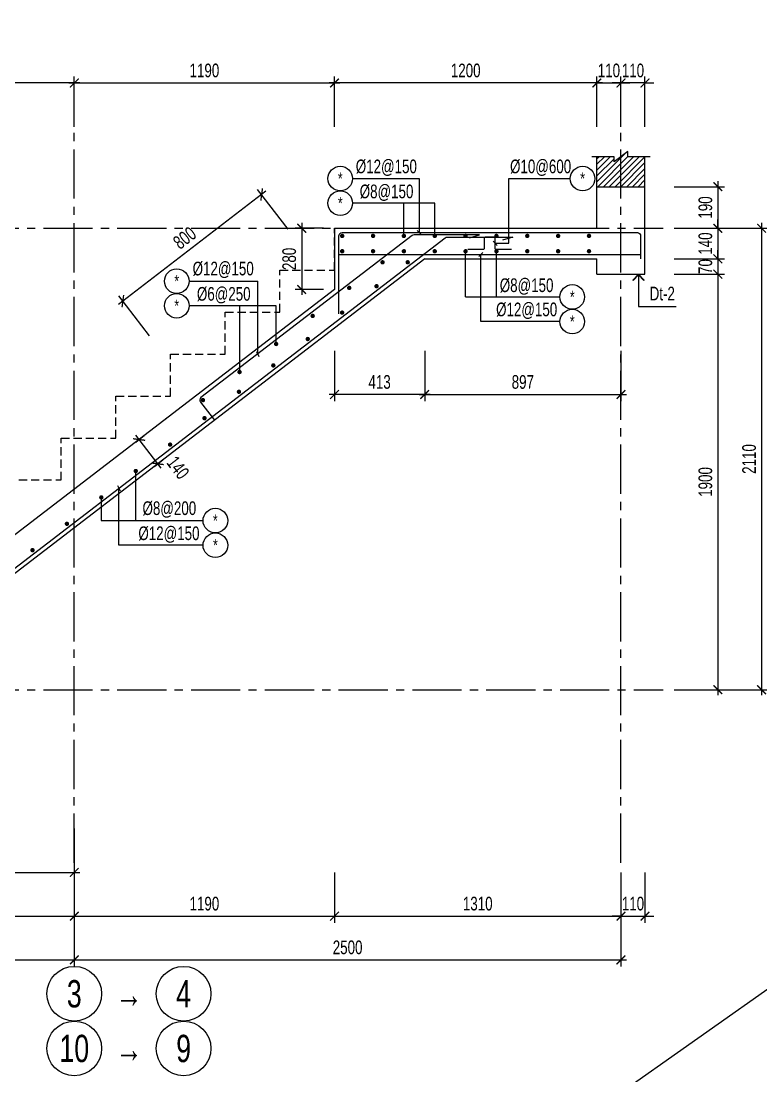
# Model space of a CAD drawing. Header units: millimetres. Extents: x -77370 to 109412, y -14880 to 214694.
# Drawn here: x 49943 to 56709, y 194595 to 204241 of the extents above; entities that cross this region are included whole.
import ezdxf
from ezdxf.enums import TextEntityAlignment as Align

# ---------------------------------------------------------------- set-up
doc = ezdxf.new("R2010")
doc.units = ezdxf.units.MM
doc.header["$LTSCALE"] = 300
doc.header["$MEASUREMENT"] = 0
doc.header["$PDMODE"] = 66
doc.linetypes.add('CENTER2', pattern=[1.125, 0.75, -0.125, 0.125, -0.125])
doc.linetypes.add('HIDDEN', pattern=[0.375, 0.25, -0.125])
doc.layers.get('0').update_dxf_attribs({"linetype": 'CONTINUOUS'})
doc.layers.get('DEFPOINTS').update_dxf_attribs({"linetype": 'CONTINUOUS'})
for name, color, linetype in [('CDC.01.AXIS', 160, 'CENTER2'), ('CDC.02.DIM', 1, 'CONTINUOUS'), ('CDC.03.BORDER', 3, 'CONTINUOUS'), ('CDC.06.TEXT', 2, 'CONTINUOUS'), ('CDC.10.HATCH', 251, 'CONTINUOUS'), ('CDC.11.NOTE', 8, 'CONTINUOUS'), ('CDC.14.STEELNUM', 2, 'CONTINUOUS'), ('KCS_HIDDEN', 8, 'HIDDEN'), ('KCS_SNODE', 6, 'CONTINUOUS'), ('KCS_STEEL', 4, 'CONTINUOUS'), ('KCS_TEXT_B', 2, 'CONTINUOUS')]:
    doc.layers.add(name, color=color, linetype=linetype)
doc.layers.add('KCS_Plotter', color=11, linetype='CONTINUOUS', plot=False)
doc.styles.add('KCS_BIGTEXT', font='arial.ttf', dxfattribs={"width": 0.7})
doc.styles.add('KCS_SMTEXT', font='arial.ttf', dxfattribs={"width": 0.7})
doc.dimstyles.new('KCS_DIM50 scale 2', dxfattribs={"dimscale": 50, "dimtxt": 2.5, "dimasz": 1.6, "dimexe": 1.2, "dimexo": 0, "dimgap": 1, "dimtad": 1, "dimdec": 0, "dimlfac": 0.5, "dimzin": 0, "dimdsep": 46, "dimtxsty": 'KCS_SMTEXT', "dimblk": 'ARCHTICK', "dimcen": 0, "dimdle": 1, "dimclrd": 256, "dimclre": 256, "dimclrt": 2, "dimadec": 0, "dimazin": 0, "dimtfac": 1, "dimtdec": 0, "dimtix": 1, "dimtmove": 2, "dimatfit": 3, "dimfxl": 1, "dimtolj": 1, "dimtzin": 0, "dimarcsym": 0})

# ---------------------------------------------------------------- blocks, each defined once
blk = doc.blocks.new('_ArchTick')
at = {"color": 0, "linetype": 'ByBlock', "const_width": 0.15}
blk.add_lwpolyline([(-0.5, -0.5), (0.5, 0.5)], dxfattribs=at)
blk = doc.blocks.new('*D1248')
at = {"layer": 'CDC.02.DIM', "lineweight": -2, "transparency": 16777216}
for p, q in [((52809.2, 196456.5), (52809.2, 195996.5)), ((55429.2, 196456.5), (55429.2, 195996.5)), ((52759.2, 196056.5), (55479.2, 196056.5))]:
    blk.add_line(p, q, dxfattribs=at)
at = {"layer": 'DEFPOINTS', "color": 0, "transparency": 16777216}
for p in [(52809.2, 196456.5), (55429.2, 196456.5), (55429.2, 196056.5)]:
    blk.add_point(p, dxfattribs=at)
at = {"layer": 'CDC.02.DIM', "lineweight": -2, "transparency": 16777216, "xscale": 80, "yscale": 80, "zscale": 80, "rotation": 180}
blk.add_blockref('_ArchTick', (52809.2, 196056.5), dxfattribs=at)
at = {"layer": 'CDC.02.DIM', "lineweight": -2, "transparency": 16777216, "xscale": 80, "yscale": 80, "zscale": 80}
blk.add_blockref('_ArchTick', (55429.2, 196056.5), dxfattribs=at)
at = {"layer": 'CDC.02.DIM', "color": 2, "transparency": 16777216, "insert": (54119.2, 196170.3), "char_height": 125, "attachment_point": 5, "style": 'KCS_SMTEXT'}
blk.add_mtext('\\A1;1310', dxfattribs=at)
blk = doc.blocks.new('*D1249')
at = {"layer": 'CDC.02.DIM', "lineweight": -2, "transparency": 16777216}
for p, q in [((55429.2, 196456.5), (55429.2, 195996.5)), ((55649.2, 196456.5), (55649.2, 195996.5)), ((55429.2, 196056.5), (55349.2, 196056.5)), ((55429.2, 196056.5), (55649.2, 196056.5)), ((55649.2, 196056.5), (55729.2, 196056.5))]:
    blk.add_line(p, q, dxfattribs=at)
at = {"layer": 'DEFPOINTS', "color": 0, "transparency": 16777216}
for p in [(55429.2, 196456.5), (55649.2, 196456.5), (55649.2, 196056.5)]:
    blk.add_point(p, dxfattribs=at)
at = {"layer": 'CDC.02.DIM', "lineweight": -2, "transparency": 16777216, "xscale": 80, "yscale": 80, "zscale": 80}
blk.add_blockref('_ArchTick', (55429.2, 196056.5), dxfattribs=at)
at = {"layer": 'CDC.02.DIM', "lineweight": -2, "transparency": 16777216, "xscale": 80, "yscale": 80, "zscale": 80, "rotation": 180}
blk.add_blockref('_ArchTick', (55649.2, 196056.5), dxfattribs=at)
at = {"layer": 'CDC.02.DIM', "color": 2, "transparency": 16777216, "insert": (55539.2, 196170.3), "char_height": 125, "attachment_point": 5, "style": 'KCS_SMTEXT'}
blk.add_mtext('\\A1;110', dxfattribs=at)
blk = doc.blocks.new('*D1250')
at = {"layer": 'CDC.02.DIM', "lineweight": -2, "transparency": 16777216}
for p, q in [((50429.2, 196456.5), (50429.2, 195996.5)), ((52809.2, 196456.5), (52809.2, 195996.5)), ((50379.2, 196056.5), (52859.2, 196056.5))]:
    blk.add_line(p, q, dxfattribs=at)
at = {"layer": 'DEFPOINTS', "color": 0, "transparency": 16777216}
for p in [(50429.2, 196456.5), (52809.2, 196456.5), (52809.2, 196056.5)]:
    blk.add_point(p, dxfattribs=at)
at = {"layer": 'CDC.02.DIM', "lineweight": -2, "transparency": 16777216, "xscale": 80, "yscale": 80, "zscale": 80, "rotation": 180}
blk.add_blockref('_ArchTick', (50429.2, 196056.5), dxfattribs=at)
at = {"layer": 'CDC.02.DIM', "lineweight": -2, "transparency": 16777216, "xscale": 80, "yscale": 80, "zscale": 80}
blk.add_blockref('_ArchTick', (52809.2, 196056.5), dxfattribs=at)
at = {"layer": 'CDC.02.DIM', "color": 2, "transparency": 16777216, "insert": (51619.2, 196170.3), "char_height": 125, "attachment_point": 5, "style": 'KCS_SMTEXT'}
blk.add_mtext('\\A1;1190', dxfattribs=at)
blk = doc.blocks.new('*D1251')
at = {"layer": 'CDC.02.DIM', "lineweight": -2, "transparency": 16777216}
for p, q in [((45329.2, 196456.5), (45329.2, 195596.5)), ((50429.2, 196456.5), (50429.2, 195596.5)), ((45279.2, 195656.5), (50479.2, 195656.5))]:
    blk.add_line(p, q, dxfattribs=at)
at = {"layer": 'DEFPOINTS', "color": 0, "transparency": 16777216}
for p in [(45329.2, 196456.5), (50429.2, 196456.5), (50429.2, 195656.5)]:
    blk.add_point(p, dxfattribs=at)
at = {"layer": 'CDC.02.DIM', "lineweight": -2, "transparency": 16777216, "xscale": 80, "yscale": 80, "zscale": 80, "rotation": 180}
blk.add_blockref('_ArchTick', (45329.2, 195656.5), dxfattribs=at)
at = {"layer": 'CDC.02.DIM', "lineweight": -2, "transparency": 16777216, "xscale": 80, "yscale": 80, "zscale": 80}
blk.add_blockref('_ArchTick', (50429.2, 195656.5), dxfattribs=at)
at = {"layer": 'CDC.02.DIM', "color": 2, "transparency": 16777216, "insert": (47879.2, 195770.3), "char_height": 125, "attachment_point": 5, "style": 'KCS_SMTEXT'}
blk.add_mtext('\\A1;2550', dxfattribs=at)
blk = doc.blocks.new('*D1252')
at = {"layer": 'CDC.02.DIM', "lineweight": -2, "transparency": 16777216}
for p, q in [((47589.2, 196456.5), (47589.2, 195996.5)), ((50429.2, 196456.5), (50429.2, 195996.5)), ((47539.2, 196056.5), (50479.2, 196056.5))]:
    blk.add_line(p, q, dxfattribs=at)
at = {"layer": 'DEFPOINTS', "color": 0, "transparency": 16777216}
for p in [(47589.2, 196456.5), (50429.2, 196456.5), (50429.2, 196056.5)]:
    blk.add_point(p, dxfattribs=at)
at = {"layer": 'CDC.02.DIM', "lineweight": -2, "transparency": 16777216, "xscale": 80, "yscale": 80, "zscale": 80, "rotation": 180}
blk.add_blockref('_ArchTick', (47589.2, 196056.5), dxfattribs=at)
at = {"layer": 'CDC.02.DIM', "lineweight": -2, "transparency": 16777216, "xscale": 80, "yscale": 80, "zscale": 80}
blk.add_blockref('_ArchTick', (50429.2, 196056.5), dxfattribs=at)
at = {"layer": 'CDC.02.DIM', "color": 2, "transparency": 16777216, "insert": (49009.2, 196170.3), "char_height": 125, "attachment_point": 5, "style": 'KCS_SMTEXT'}
blk.add_mtext('\\A1;1420', dxfattribs=at)
blk = doc.blocks.new('*D1253')
at = {"layer": 'CDC.02.DIM', "lineweight": -2, "transparency": 16777216}
for p, q in [((50429.2, 196456.5), (50429.2, 195596.5)), ((55429.2, 196456.5), (55429.2, 195596.5)), ((50379.2, 195656.5), (55479.2, 195656.5))]:
    blk.add_line(p, q, dxfattribs=at)
at = {"layer": 'DEFPOINTS', "color": 0, "transparency": 16777216}
for p in [(50429.2, 196456.5), (55429.2, 196456.5), (55429.2, 195656.5)]:
    blk.add_point(p, dxfattribs=at)
at = {"layer": 'CDC.02.DIM', "lineweight": -2, "transparency": 16777216, "xscale": 80, "yscale": 80, "zscale": 80, "rotation": 180}
blk.add_blockref('_ArchTick', (50429.2, 195656.5), dxfattribs=at)
at = {"layer": 'CDC.02.DIM', "lineweight": -2, "transparency": 16777216, "xscale": 80, "yscale": 80, "zscale": 80}
blk.add_blockref('_ArchTick', (55429.2, 195656.5), dxfattribs=at)
at = {"layer": 'CDC.02.DIM', "color": 2, "transparency": 16777216, "insert": (52929.2, 195770.3), "char_height": 125, "attachment_point": 5, "style": 'KCS_SMTEXT'}
blk.add_mtext('\\A1;2500', dxfattribs=at)
blk = doc.blocks.new('*D1256')
at = {"layer": 'CDC.02.DIM', "lineweight": -2, "transparency": 16777216}
for p, q in [((52809.2, 203275.4), (52809.2, 203735.4)), ((55209.2, 203275.4), (55209.2, 203735.4)), ((55259.2, 203675.4), (52759.2, 203675.4))]:
    blk.add_line(p, q, dxfattribs=at)
at = {"layer": 'DEFPOINTS', "color": 0, "transparency": 16777216}
for p in [(52809.2, 203675.4), (52809.2, 203275.4), (55209.2, 203275.4)]:
    blk.add_point(p, dxfattribs=at)
at = {"layer": 'CDC.02.DIM', "lineweight": -2, "transparency": 16777216, "xscale": 80, "yscale": 80, "zscale": 80, "rotation": 180}
blk.add_blockref('_ArchTick', (52809.2, 203675.4), dxfattribs=at)
at = {"layer": 'CDC.02.DIM', "lineweight": -2, "transparency": 16777216, "xscale": 80, "yscale": 80, "zscale": 80}
blk.add_blockref('_ArchTick', (55209.2, 203675.4), dxfattribs=at)
at = {"layer": 'CDC.02.DIM', "color": 2, "transparency": 16777216, "insert": (54009.2, 203789.3), "char_height": 125, "attachment_point": 5, "style": 'KCS_SMTEXT'}
blk.add_mtext('\\A1;1200', dxfattribs=at)
blk = doc.blocks.new('*D1257')
at = {"layer": 'CDC.02.DIM', "lineweight": -2, "transparency": 16777216}
for p, q in [((55429.2, 203275.4), (55429.2, 203735.4)), ((55649.2, 203275.4), (55649.2, 203735.4)), ((55429.2, 203675.4), (55349.2, 203675.4)), ((55649.2, 203675.4), (55429.2, 203675.4)), ((55649.2, 203675.4), (55729.2, 203675.4))]:
    blk.add_line(p, q, dxfattribs=at)
at = {"layer": 'DEFPOINTS', "color": 0, "transparency": 16777216}
for p in [(55429.2, 203675.4), (55429.2, 203275.4), (55649.2, 203275.4)]:
    blk.add_point(p, dxfattribs=at)
at = {"layer": 'CDC.02.DIM', "lineweight": -2, "transparency": 16777216, "xscale": 80, "yscale": 80, "zscale": 80}
blk.add_blockref('_ArchTick', (55429.2, 203675.4), dxfattribs=at)
at = {"layer": 'CDC.02.DIM', "lineweight": -2, "transparency": 16777216, "xscale": 80, "yscale": 80, "zscale": 80, "rotation": 180}
blk.add_blockref('_ArchTick', (55649.2, 203675.4), dxfattribs=at)
at = {"layer": 'CDC.02.DIM', "color": 2, "transparency": 16777216, "insert": (55539.2, 203789.3), "char_height": 125, "attachment_point": 5, "style": 'KCS_SMTEXT'}
blk.add_mtext('\\A1;110', dxfattribs=at)
blk = doc.blocks.new('*D1258')
at = {"layer": 'CDC.02.DIM', "lineweight": -2, "transparency": 16777216}
for p, q in [((47589.2, 203275.4), (47589.2, 203735.4)), ((50429.2, 203275.4), (50429.2, 203735.4)), ((50479.2, 203675.4), (47539.2, 203675.4))]:
    blk.add_line(p, q, dxfattribs=at)
at = {"layer": 'DEFPOINTS', "color": 0, "transparency": 16777216}
for p in [(47589.2, 203675.4), (47589.2, 203275.4), (50429.2, 203275.4)]:
    blk.add_point(p, dxfattribs=at)
at = {"layer": 'CDC.02.DIM', "lineweight": -2, "transparency": 16777216, "xscale": 80, "yscale": 80, "zscale": 80, "rotation": 180}
blk.add_blockref('_ArchTick', (47589.2, 203675.4), dxfattribs=at)
at = {"layer": 'CDC.02.DIM', "lineweight": -2, "transparency": 16777216, "xscale": 80, "yscale": 80, "zscale": 80}
blk.add_blockref('_ArchTick', (50429.2, 203675.4), dxfattribs=at)
at = {"layer": 'CDC.02.DIM', "color": 2, "transparency": 16777216, "insert": (49009.2, 203789.3), "char_height": 125, "attachment_point": 5, "style": 'KCS_SMTEXT'}
blk.add_mtext('\\A1;1420', dxfattribs=at)
blk = doc.blocks.new('*D1260')
at = {"layer": 'CDC.02.DIM', "lineweight": -2, "transparency": 16777216}
for p, q in [((55915.5, 201926.9), (56375.5, 201926.9)), ((56315.5, 201976.9), (56315.5, 198076.9)), ((55915.5, 198126.9), (56375.5, 198126.9))]:
    blk.add_line(p, q, dxfattribs=at)
at = {"layer": 'DEFPOINTS', "color": 0, "transparency": 16777216}
for p in [(55915.5, 201926.9), (55915.5, 198126.9), (56315.5, 198126.9)]:
    blk.add_point(p, dxfattribs=at)
at = {"layer": 'CDC.02.DIM', "lineweight": -2, "transparency": 16777216, "xscale": 80, "yscale": 80, "zscale": 80}
for p, rotation in [((56315.5, 201926.9), 90), ((56315.5, 198126.9), 270)]:
    blk.add_blockref('_ArchTick', p, dxfattribs=dict(at, rotation=rotation))
at = {"layer": 'CDC.02.DIM', "color": 2, "transparency": 16777216, "insert": (56201.7, 200026.9), "char_height": 125, "attachment_point": 5, "rotation": 90, "style": 'KCS_SMTEXT'}
blk.add_mtext('\\A1;1900', dxfattribs=at)
blk = doc.blocks.new('*D1261')
at = {"layer": 'CDC.02.DIM', "lineweight": -2, "transparency": 16777216}
for p, q in [((56715.5, 202396.9), (56715.5, 198076.9)), ((55915.5, 202346.9), (56775.5, 202346.9)), ((55915.5, 198126.9), (56775.5, 198126.9))]:
    blk.add_line(p, q, dxfattribs=at)
at = {"layer": 'DEFPOINTS', "color": 0, "transparency": 16777216}
for p in [(55915.5, 202346.9), (55915.5, 198126.9), (56715.5, 198126.9)]:
    blk.add_point(p, dxfattribs=at)
at = {"layer": 'CDC.02.DIM', "lineweight": -2, "transparency": 16777216, "xscale": 80, "yscale": 80, "zscale": 80}
for p, rotation in [((56715.5, 202346.9), 90), ((56715.5, 198126.9), 270)]:
    blk.add_blockref('_ArchTick', p, dxfattribs=dict(at, rotation=rotation))
at = {"layer": 'CDC.02.DIM', "color": 2, "transparency": 16777216, "insert": (56601.7, 200236.9), "char_height": 125, "attachment_point": 5, "rotation": 90, "style": 'KCS_SMTEXT'}
blk.add_mtext('\\A1;2110', dxfattribs=at)
blk = doc.blocks.new('*D1262')
at = {"layer": 'CDC.02.DIM', "lineweight": -2, "transparency": 16777216}
for p, q in [((56315.5, 202346.9), (56315.5, 202426.9)), ((55915.5, 202346.9), (56375.5, 202346.9)), ((56315.5, 202346.9), (56315.5, 202066.9)), ((55915.5, 202066.9), (56375.5, 202066.9)), ((56315.5, 202066.9), (56315.5, 201986.9))]:
    blk.add_line(p, q, dxfattribs=at)
at = {"layer": 'DEFPOINTS', "color": 0, "transparency": 16777216}
for p in [(55915.5, 202346.9), (55915.5, 202066.9), (56315.5, 202066.9)]:
    blk.add_point(p, dxfattribs=at)
at = {"layer": 'CDC.02.DIM', "lineweight": -2, "transparency": 16777216, "xscale": 80, "yscale": 80, "zscale": 80}
for p, rotation in [((56315.5, 202346.9), 270), ((56315.5, 202066.9), 90)]:
    blk.add_blockref('_ArchTick', p, dxfattribs=dict(at, rotation=rotation))
at = {"layer": 'CDC.02.DIM', "color": 2, "transparency": 16777216, "insert": (56201.7, 202206.9), "char_height": 125, "attachment_point": 5, "rotation": 90, "style": 'KCS_SMTEXT'}
blk.add_mtext('\\A1;140', dxfattribs=at)
blk = doc.blocks.new('*D1263')
at = {"layer": 'CDC.02.DIM', "lineweight": -2, "transparency": 16777216}
for p, q in [((56315.5, 202066.9), (56315.5, 202146.9)), ((55915.5, 202066.9), (56375.5, 202066.9)), ((56315.5, 202066.9), (56315.5, 201926.9)), ((55915.5, 201926.9), (56375.5, 201926.9)), ((56315.5, 201926.9), (56315.5, 201846.9))]:
    blk.add_line(p, q, dxfattribs=at)
at = {"layer": 'DEFPOINTS', "color": 0, "transparency": 16777216}
for p in [(55915.5, 202066.9), (55915.5, 201926.9), (56315.5, 201926.9)]:
    blk.add_point(p, dxfattribs=at)
at = {"layer": 'CDC.02.DIM', "lineweight": -2, "transparency": 16777216, "xscale": 80, "yscale": 80, "zscale": 80}
for p, rotation in [((56315.5, 202066.9), 270), ((56315.5, 201926.9), 90)]:
    blk.add_blockref('_ArchTick', p, dxfattribs=dict(at, rotation=rotation))
at = {"layer": 'CDC.02.DIM', "color": 2, "transparency": 16777216, "insert": (56201.7, 201996.9), "char_height": 125, "attachment_point": 5, "rotation": 90, "style": 'KCS_SMTEXT'}
blk.add_mtext('\\A1;70', dxfattribs=at)
blk = doc.blocks.new('*D1264')
at = {"layer": 'CDC.02.DIM', "lineweight": -2, "transparency": 16777216}
for p, q in [((52182.5, 202685.6), (50833.8, 201650.8)), ((52386.3, 202337.8), (52106.3, 202702.8)), ((51116.9, 201363.9), (50836.9, 201728.8))]:
    blk.add_line(p, q, dxfattribs=at)
at = {"layer": 'DEFPOINTS', "color": 0, "transparency": 16777216}
for p in [(52386.3, 202337.8), (50873.4, 201681.2), (51116.9, 201363.9)]:
    blk.add_point(p, dxfattribs=at)
at = {"layer": 'CDC.02.DIM', "lineweight": -2, "transparency": 16777216, "xscale": 80, "yscale": 80, "zscale": 80}
for p, rotation in [((52142.8, 202655.2), 37.49804317156106), ((50873.4, 201681.2), 217.498043171561)]:
    blk.add_blockref('_ArchTick', p, dxfattribs=dict(at, rotation=rotation))
at = {"layer": 'CDC.02.DIM', "color": 2, "transparency": 16777216, "insert": (51438.9, 202258.5), "char_height": 125, "attachment_point": 5, "rotation": 37.49804, "style": 'KCS_SMTEXT'}
blk.add_mtext('\\A1;800', dxfattribs=at)
blk = doc.blocks.new('*D1265')
at = {"layer": 'CDC.02.DIM', "lineweight": -2, "transparency": 16777216}
for p, q in [((51222.3, 200153.3), (50991, 200454.7)), ((50991.2, 200391.8), (51069, 200451.6)), ((51161.6, 200169.7), (51239.5, 200229.4))]:
    blk.add_line(p, q, dxfattribs=at)
at = {"layer": 'DEFPOINTS', "color": 0, "transparency": 16777216}
for p in [(50991.2, 200391.8), (51021.4, 200415.1), (51161.6, 200169.7)]:
    blk.add_point(p, dxfattribs=at)
at = {"layer": 'CDC.02.DIM', "lineweight": -2, "transparency": 16777216, "xscale": 80, "yscale": 80, "zscale": 80}
for p, rotation in [((51021.4, 200415.1), 127.4980431715342), ((51191.9, 200192.9), 307.4980431715342)]:
    blk.add_blockref('_ArchTick', p, dxfattribs=dict(at, rotation=rotation))
at = {"layer": 'CDC.02.DIM', "color": 2, "transparency": 16777216, "insert": (51378, 200157.8), "char_height": 125, "attachment_point": 5, "rotation": 307.49804, "style": 'KCS_SMTEXT'}
blk.add_mtext('\\A1;140', dxfattribs=at)
blk = doc.blocks.new('*D1031')
at = {"layer": 'CDC.02.DIM', "lineweight": -2, "transparency": 16777216}
for p, q in [((56315.5, 202776.9), (56315.5, 202296.9)), ((55915.5, 202726.9), (56375.5, 202726.9)), ((55915.5, 202346.9), (56375.5, 202346.9))]:
    blk.add_line(p, q, dxfattribs=at)
at = {"layer": 'DEFPOINTS', "color": 0, "transparency": 16777216}
for p in [(55915.5, 202726.9), (55915.5, 202346.9), (56315.5, 202346.9)]:
    blk.add_point(p, dxfattribs=at)
at = {"layer": 'CDC.02.DIM', "lineweight": -2, "transparency": 16777216, "xscale": 80, "yscale": 80, "zscale": 80}
for p, rotation in [((56315.5, 202726.9), 90), ((56315.5, 202346.9), 270)]:
    blk.add_blockref('_ArchTick', p, dxfattribs=dict(at, rotation=rotation))
at = {"layer": 'CDC.02.DIM', "color": 2, "transparency": 16777216, "insert": (56201.7, 202536.9), "char_height": 125, "attachment_point": 5, "rotation": 90, "style": 'KCS_SMTEXT'}
blk.add_mtext('\\A1;190', dxfattribs=at)
blk = doc.blocks.new('*D944')
at = {"layer": 'CDC.02.DIM', "lineweight": -2, "transparency": 16777216}
for p, q in [((50429.2, 203275.4), (50429.2, 203735.4)), ((52809.2, 203275.4), (52809.2, 203735.4)), ((50379.2, 203675.4), (52859.2, 203675.4))]:
    blk.add_line(p, q, dxfattribs=at)
at = {"layer": 'DEFPOINTS', "color": 0, "transparency": 16777216}
for p in [(52809.2, 203675.4), (50429.2, 203275.4), (52809.2, 203275.4)]:
    blk.add_point(p, dxfattribs=at)
at = {"layer": 'CDC.02.DIM', "lineweight": -2, "transparency": 16777216, "xscale": 80, "yscale": 80, "zscale": 80, "rotation": 180}
blk.add_blockref('_ArchTick', (50429.2, 203675.4), dxfattribs=at)
at = {"layer": 'CDC.02.DIM', "lineweight": -2, "transparency": 16777216, "xscale": 80, "yscale": 80, "zscale": 80}
blk.add_blockref('_ArchTick', (52809.2, 203675.4), dxfattribs=at)
at = {"layer": 'CDC.02.DIM', "color": 2, "transparency": 16777216, "insert": (51619.2, 203789.3), "char_height": 125, "attachment_point": 5, "style": 'KCS_SMTEXT'}
blk.add_mtext('\\A1;1190', dxfattribs=at)
blk = doc.blocks.new('*D945')
at = {"layer": 'CDC.02.DIM', "lineweight": -2, "transparency": 16777216}
for p, q in [((53634.2, 201226.9), (53634.2, 200766.9)), ((55429.2, 201226.9), (55429.2, 200766.9)), ((53584.2, 200826.9), (55479.2, 200826.9))]:
    blk.add_line(p, q, dxfattribs=at)
at = {"layer": 'DEFPOINTS', "color": 0, "transparency": 16777216}
for p in [(53634.2, 201226.9), (55429.2, 201226.9), (55429.2, 200826.9)]:
    blk.add_point(p, dxfattribs=at)
at = {"layer": 'CDC.02.DIM', "lineweight": -2, "transparency": 16777216, "xscale": 80, "yscale": 80, "zscale": 80, "rotation": 180}
blk.add_blockref('_ArchTick', (53634.2, 200826.9), dxfattribs=at)
at = {"layer": 'CDC.02.DIM', "lineweight": -2, "transparency": 16777216, "xscale": 80, "yscale": 80, "zscale": 80}
blk.add_blockref('_ArchTick', (55429.2, 200826.9), dxfattribs=at)
at = {"layer": 'CDC.02.DIM', "color": 2, "transparency": 16777216, "insert": (54531.7, 200940.7), "char_height": 125, "attachment_point": 5, "style": 'KCS_SMTEXT'}
blk.add_mtext('\\A1;897', dxfattribs=at)
blk = doc.blocks.new('*D946')
at = {"layer": 'CDC.02.DIM', "lineweight": -2, "transparency": 16777216}
for p, q in [((52809.2, 201226.9), (52809.2, 200766.9)), ((53634.2, 201226.9), (53634.2, 200766.9)), ((53684.2, 200826.9), (52759.2, 200826.9))]:
    blk.add_line(p, q, dxfattribs=at)
at = {"layer": 'DEFPOINTS', "color": 0, "transparency": 16777216}
for p in [(52809.2, 201226.9), (53634.2, 201226.9), (52809.2, 200826.9)]:
    blk.add_point(p, dxfattribs=at)
at = {"layer": 'CDC.02.DIM', "lineweight": -2, "transparency": 16777216, "xscale": 80, "yscale": 80, "zscale": 80, "rotation": 180}
blk.add_blockref('_ArchTick', (52809.2, 200826.9), dxfattribs=at)
at = {"layer": 'CDC.02.DIM', "lineweight": -2, "transparency": 16777216, "xscale": 80, "yscale": 80, "zscale": 80}
blk.add_blockref('_ArchTick', (53634.2, 200826.9), dxfattribs=at)
at = {"layer": 'CDC.02.DIM', "color": 2, "transparency": 16777216, "insert": (53221.7, 200940.7), "char_height": 125, "attachment_point": 5, "style": 'KCS_SMTEXT'}
blk.add_mtext('\\A1;413', dxfattribs=at)
blk = doc.blocks.new('*D947')
at = {"layer": 'CDC.02.DIM', "lineweight": -2, "transparency": 16777216}
for p, q in [((52509.2, 202396.9), (52509.2, 201736.8)), ((52709.2, 202346.9), (52449.2, 202346.9)), ((52709.2, 201786.8), (52449.2, 201786.8))]:
    blk.add_line(p, q, dxfattribs=at)
at = {"layer": 'DEFPOINTS', "color": 0, "transparency": 16777216}
for p in [(52709.2, 202346.9), (52509.2, 201786.8), (52709.2, 201786.8)]:
    blk.add_point(p, dxfattribs=at)
at = {"layer": 'CDC.02.DIM', "lineweight": -2, "transparency": 16777216, "xscale": 80, "yscale": 80, "zscale": 80}
for p, rotation in [((52509.2, 202346.9), 90), ((52509.2, 201786.8), 270)]:
    blk.add_blockref('_ArchTick', p, dxfattribs=dict(at, rotation=rotation))
at = {"layer": 'CDC.02.DIM', "color": 2, "transparency": 16777216, "insert": (52395.3, 202066.8), "char_height": 125, "attachment_point": 5, "rotation": 90, "style": 'KCS_SMTEXT'}
blk.add_mtext('\\A1;280', dxfattribs=at)
blk = doc.blocks.new('*D1111')
at = {"layer": 'CDC.02.DIM', "lineweight": -2, "transparency": 16777216}
for p, q in [((55209.2, 203275.4), (55209.2, 203735.4)), ((55429.2, 203275.4), (55429.2, 203735.4)), ((55209.2, 203675.4), (55129.2, 203675.4)), ((55209.2, 203675.4), (55429.2, 203675.4)), ((55429.2, 203675.4), (55509.2, 203675.4))]:
    blk.add_line(p, q, dxfattribs=at)
at = {"layer": 'DEFPOINTS', "color": 0, "transparency": 16777216}
for p in [(55429.2, 203675.4), (55209.2, 203275.4), (55429.2, 203275.4)]:
    blk.add_point(p, dxfattribs=at)
at = {"layer": 'CDC.02.DIM', "lineweight": -2, "transparency": 16777216, "xscale": 80, "yscale": 80, "zscale": 80}
blk.add_blockref('_ArchTick', (55209.2, 203675.4), dxfattribs=at)
at = {"layer": 'CDC.02.DIM', "lineweight": -2, "transparency": 16777216, "xscale": 80, "yscale": 80, "zscale": 80, "rotation": 180}
blk.add_blockref('_ArchTick', (55429.2, 203675.4), dxfattribs=at)
at = {"layer": 'CDC.02.DIM', "color": 2, "transparency": 16777216, "insert": (55319.2, 203789.3), "char_height": 125, "attachment_point": 5, "style": 'KCS_SMTEXT'}
blk.add_mtext('\\A1;110', dxfattribs=at)
blk = doc.blocks.new('*D1116')
at = {"layer": 'CDC.02.DIM', "lineweight": -2, "transparency": 16777216}
for p, q in [((47809.2, 196856.5), (47809.2, 196396.5)), ((50429.2, 196856.5), (50429.2, 196396.5)), ((47759.2, 196456.5), (50479.2, 196456.5))]:
    blk.add_line(p, q, dxfattribs=at)
at = {"layer": 'DEFPOINTS', "color": 0, "transparency": 16777216}
for p in [(47809.2, 196856.5), (50429.2, 196856.5), (50429.2, 196456.5)]:
    blk.add_point(p, dxfattribs=at)
at = {"layer": 'CDC.02.DIM', "lineweight": -2, "transparency": 16777216, "xscale": 80, "yscale": 80, "zscale": 80, "rotation": 180}
blk.add_blockref('_ArchTick', (47809.2, 196456.5), dxfattribs=at)
at = {"layer": 'CDC.02.DIM', "lineweight": -2, "transparency": 16777216, "xscale": 80, "yscale": 80, "zscale": 80}
blk.add_blockref('_ArchTick', (50429.2, 196456.5), dxfattribs=at)
at = {"layer": 'CDC.02.DIM', "color": 2, "transparency": 16777216, "insert": (49119.2, 196570.3), "char_height": 125, "attachment_point": 5, "style": 'KCS_SMTEXT'}
blk.add_mtext('\\A1;1310', dxfattribs=at)

msp = doc.modelspace()

# ---------------------------------------------------------------- hatches: boundary and pattern name
at = {"layer": 'CDC.10.HATCH'}
h = msp.add_hatch(dxfattribs=at)
h.set_pattern_fill('ANSI31', color=256, scale=300, style=0)
h.set_pattern_definition([(45, (-2201996.195, 1613966.563), (-26.5165043, 26.5165043), [])])
h.paths.add_polyline_path([(55649.2, 203001.6), (55491.7, 203001.6), (55491.7, 203048.4), (55366.7, 202954.7), (55366.7, 203001.6), (55209.2, 203001.6), (55209.2, 202726.9), (55649.2, 202726.9)])

# ---------------------------------------------------------------- linework, layer by layer
at = {"layer": 'CDC.01.AXIS', "ltscale": 2}
for p, q in [((50429.2, 196543.7), (50429.2, 203275.4)), ((55429.2, 196543.7), (55429.2, 203275.4)), ((44747.1, 202346.9), (55815.5, 202346.9)), ((44747.1, 198126.9), (55815.5, 198126.9))]:
    msp.add_line(p, q, dxfattribs=at)
at = {"layer": 'CDC.02.DIM'}
for centre in [(50429.2, 195346.5), (51429.2, 195346.5), (50429.2, 194846.5), (51429.2, 194846.5)]:
    msp.add_circle(centre, 250, dxfattribs=at)
at = {"layer": 'CDC.03.BORDER'}
for p, q in [((55209.2, 202346.9), (55209.2, 203001.6)), ((55649.2, 201926.9), (55649.2, 203001.6)), ((55209.2, 202726.9), (55649.2, 202726.9)), ((52809.2, 202346.9), (55209.2, 202346.9)), ((52809.2, 202346.9), (52809.2, 201786.8)), ((53634.2, 202066.9), (47809.2, 197597.5)), ((53634.2, 202066.9), (55209.2, 202066.9)), ((55209.2, 201926.9), (55209.2, 202066.9)), ((55209.2, 201926.9), (55649.2, 201926.9)), ((52809.2, 201786.8), (48039.2, 198126.9))]:
    msp.add_line(p, q, dxfattribs=at)
at = {"layer": 'CDC.03.BORDER', "color": 1}
msp.add_lwpolyline([(55696, 203001.6), (55491.7, 203001.6), (55491.7, 203048.4), (55366.7, 202954.7), (55366.7, 203001.6), (55162.3, 203001.6)], dxfattribs=at)
at = {"layer": 'CDC.11.NOTE'}
for p, q in [((52974.3, 202801.6), (53584.9, 202801.6)), ((53584.9, 202801.6), (53584.9, 202306.9)), ((53726, 202576.6), (52974.3, 202576.6)), ((53443.8, 202276.9), (53443.8, 202576.6)), ((53726, 202276.9), (53726, 202576.6)), ((54008.2, 201718.7), (54008.2, 202136.9)), ((54147.5, 201493.7), (54147.5, 202106.9)), ((54290.4, 201718.7), (54290.4, 202136.9)), ((51478.9, 201863.3), (52106.5, 201863.3)), ((52106.5, 201197.2), (52106.5, 201863.3)), ((54008.2, 201718.7), (54871.6, 201718.7)), ((52275, 201638.3), (51478.9, 201638.3)), ((51940.6, 201638.3), (51940.6, 201032.1)), ((52275, 201288.7), (52275, 201638.3)), ((54871.6, 201493.7), (54147.5, 201493.7)), ((50991.1, 199673.4), (50991.1, 200127.1)), ((50835.4, 199448.4), (50835.4, 199969.8)), ((50676.4, 199885.6), (50676.4, 199673.4)), ((50676.4, 199673.4), (51607.1, 199673.4)), ((51607.1, 199448.4), (50835.4, 199448.4))]:
    msp.add_line(p, q, dxfattribs=at)
at = {"layer": 'CDC.11.NOTE', "color": 3}
for p, q in [((53566.4, 202325.4), (53603.5, 202288.3)), ((54260.6, 202227.9), (54297.7, 202190.8)), ((54166.1, 202125.4), (54128.9, 202088.3)), ((52094.6, 201220.6), (52118.4, 201173.8)), ((50823.5, 199993.2), (50847.3, 199946.4))]:
    msp.add_line(p, q, dxfattribs=at)
at = {"layer": 'CDC.11.NOTE'}
for points in [[(54279.2, 202209.4), (54402.7, 202209.4), (54402.7, 202801.6), (54966.1, 202801.6)], [(55590, 201926.9), (55643.1, 201873.8), (55639.5, 201870.3), (55590, 201921.9), (55540.5, 201870.3), (55537, 201873.8), (55590, 201926.9), (55590, 201631.6), (55935.8, 201631.6)]]:
    msp.add_lwpolyline(points, dxfattribs=at)
at = {"layer": 'CDC.14.STEELNUM', "color": 8}
for centre in [(52861.8, 202801.6), (55078.6, 202801.6), (52861.8, 202576.6), (51366.4, 201863.3), (54984.1, 201718.7), (51366.4, 201638.3), (54984.1, 201493.7), (51719.6, 199673.4), (51719.6, 199448.4)]:
    msp.add_circle(centre, 112.5, dxfattribs=at)
at = {"layer": 'KCS_HIDDEN'}
msp.add_lwpolyline([(47809.2, 197597.5), (47809.2, 198510.5), (48309.2, 198510.5), (48309.2, 198894.1), (48809.2, 198894.1), (48809.2, 199277.8), (49309.2, 199277.8), (49309.2, 199661.4), (49809.2, 199661.4), (49809.2, 200045), (50309.2, 200045), (50309.2, 200428.7), (50809.2, 200428.7), (50809.2, 200812.3), (51309.2, 200812.3), (51309.2, 201195.9), (51809.2, 201195.9), (51809.2, 201579.6), (52309.2, 201579.6), (52309.2, 201963.2), (52809.2, 201963.2), (52809.2, 202346.9)], dxfattribs=at)
at = {"layer": 'KCS_Plotter'}
msp.add_line((42050, 184994.5), (84100, 214694.5), dxfattribs=at)
at = {"layer": 'KCS_SNODE', "const_width": 20}
for points in [[(52889.4, 202278.3, 1), (52869.6, 202275.4, 1)], [(53171.6, 202278.3, 1), (53151.8, 202275.4, 1)], [(53453.7, 202278.3, 1), (53433.9, 202275.4, 1)], [(53735.9, 202278.3, 1), (53716.1, 202275.4, 1)], [(54018.1, 202278.3, 1), (53998.3, 202275.4, 1)], [(54300.3, 202278.3, 1), (54280.5, 202275.4, 1)], [(54582.5, 202278.3, 1), (54562.7, 202275.4, 1)], [(54864.7, 202278.3, 1), (54844.9, 202275.4, 1)], [(55127.1, 202278.3, -1), (55146.9, 202275.4, -1)], [(52889.4, 202138.3, 1), (52869.6, 202135.4, 1)], [(53171.6, 202138.3, 1), (53151.8, 202135.4, 1)], [(53453.7, 202138.3, 1), (53433.9, 202135.4, 1)], [(53735.9, 202138.3, 1), (53716.1, 202135.4, 1)], [(54018.1, 202138.3, 1), (53998.3, 202135.4, 1)], [(54300.3, 202138.3, 1), (54280.5, 202135.4, 1)], [(54582.5, 202138.3, 1), (54562.7, 202135.4, 1)], [(54864.7, 202138.3, 1), (54844.9, 202135.4, 1)], [(55127.1, 202138.3, -1), (55146.9, 202135.4, -1)], [(53258.6, 202037.2, 1), (53238.8, 202034.3, 1)], [(53488.6, 202037.2, 1), (53468.8, 202034.3, 1)], [(52953.8, 201803.3, 1), (52934, 201800.5, 1)], [(53203.6, 201818.5, 1), (53183.8, 201815.7, 1)], [(52619.4, 201546.7, 1), (52599.6, 201543.9, 1)], [(52888.9, 201577.1, 1), (52869.1, 201574.2, 1)], [(52574.2, 201335.6, 1), (52554.4, 201332.8, 1)], [(52284.9, 201290.1, 1), (52265.1, 201287.3, 1)], [(51950.5, 201033.5, 1), (51930.7, 201030.7, 1)], [(52259.6, 201094.2, 1), (52239.8, 201091.4, 1)], [(51944.9, 200852.8, 1), (51925.1, 200849.9, 1)], [(51616.1, 200776.9, 1), (51596.3, 200774.1, 1)], [(51630.3, 200611.4, 1), (51610.5, 200608.5, 1)], [(51315.6, 200369.9, 1), (51295.8, 200367.1, 1)], [(51000.9, 200128.5, 1), (50981.2, 200125.6, 1)], [(50686.3, 199887.1, 1), (50666.5, 199884.2, 1)], [(50371.6, 199645.6, 1), (50351.8, 199642.8, 1)], [(50057, 199404.2, 1), (50037.2, 199401.4, 1)]]:
    msp.add_lwpolyline(points, format="xyb", close=True, dxfattribs=at)
at = {"layer": 'KCS_STEEL', "color": 4}
msp.add_line((52849.2, 202106.9), (55609.2, 202106.9), dxfattribs=at)
for points in [[(54043.3, 202258.7), (54136.8, 202286.9), (53536.8, 202286.9, 0.165092), (53518.6, 202280.7), (51587.9, 200799.3, 0.414214), (51582.4, 200757.2), (51710.2, 200590.6)], [(52849.2, 201564.5), (52849.2, 202276.9, -0.414214), (52879.2, 202306.9), (55579.2, 202306.9, -0.414214), (55609.2, 202276.9), (55609.2, 202066.9)], [(47455.9, 197376.9), (53821.1, 202260.7, -0.165092), (53839.3, 202266.9), (54439.3, 202266.9), (54345.7, 202238.7)]]:
    msp.add_lwpolyline(points, format="xyb", dxfattribs=at)
at = {"layer": 'KCS_STEEL'}
msp.add_lwpolyline([(54429.2, 202151.9), (54291.7, 202151.9, -0.414214), (54279.2, 202164.4), (54279.2, 202254.4, 0.414214), (54266.7, 202266.9), (54191.7, 202266.9, 0.414214), (54179.2, 202254.4), (54179.2, 202164.4, -0.414214), (54166.7, 202151.9), (54029.2, 202151.9)], format="xyb", dxfattribs=at)

# ---------------------------------------------------------------- texts
at = {"layer": 'CDC.02.DIM', "color": 4, "style": 'KCS_SMTEXT', "width": 0.7}
for s, p in [('3', (50429.2, 195346.5)), ('4', (51429.2, 195346.5)), ('→', (50929.2, 195346.5)), ('10', (50429.2, 194846.5)), ('9', (51429.2, 194846.5)), ('→', (50929.2, 194846.5))]:
    msp.add_text(s, height=250, dxfattribs=at).set_placement(p, align=Align.MIDDLE)
at = {"layer": 'CDC.06.TEXT', "color": 2, "linetype": 'ByBlock', "style": 'KCS_SMTEXT', "width": 0.7}
for s, p in [('%%C12@150', (53283.4, 202903.4)), ('%%C10@600', (54694.5, 202903.4)), ('%%C8@150', (53285.4, 202674.7)), ('%%C12@150', (51791.2, 201969.4)), ('%%C8@150', (54566.4, 201816.8)), ('%%C6@250', (51796.2, 201737.9)), ('%%C12@150', (54566.9, 201595.5)), ('%%C8@200', (51298.8, 199778)), ('%%C12@150', (51295, 199548.5))]:
    msp.add_text(s, height=125, dxfattribs=at).set_placement(p, align=Align.MIDDLE)
at = {"layer": 'CDC.14.STEELNUM'}
for style, width, p in [('KCS_SMTEXT', 0.7, (52861.8, 202801.6)), ('KCS_BIGTEXT', 0.75, (55078.6, 202801.6)), ('KCS_SMTEXT', 0.7, (52861.8, 202576.6)), ('KCS_SMTEXT', 0.7, (51366.4, 201863.3)), ('KCS_SMTEXT', 0.7, (54984.1, 201718.7)), ('KCS_SMTEXT', 0.7, (51366.4, 201638.3)), ('KCS_SMTEXT', 0.7, (54984.1, 201493.7)), ('KCS_SMTEXT', 0.7, (51719.6, 199673.4)), ('KCS_SMTEXT', 0.7, (51719.6, 199448.4))]:
    msp.add_text('*', height=112.5, dxfattribs=dict(at, style=style, width=width)).set_placement(p, align=Align.MIDDLE)
at = {"layer": 'KCS_TEXT_B', "color": 3, "linetype": 'ByBlock', "style": 'KCS_SMTEXT', "width": 0.7}
msp.add_text('Dt-2', height=125, dxfattribs=at).set_placement((55807.2, 201750.1), align=Align.MIDDLE)

# ---------------------------------------------------------------- dimensions: what is measured, and where the dimension line sits
at = {"layer": 'CDC.02.DIM'}
for base, p1, p2, picture, middle in [((47589.2, 203675.4), (50429.2, 203275.4), (47589.2, 203275.4), '*D1258', (49009.2, 203789.3)), ((52809.2, 203675.4), (55209.2, 203275.4), (52809.2, 203275.4), '*D1256', (54009.2, 203789.3)), ((55429.2, 203675.4), (55649.2, 203275.4), (55429.2, 203275.4), '*D1257', (55539.2, 203789.3)), ((50429.2, 196456.5), (47809.2, 196856.5), (50429.2, 196856.5), '*D1116', (49119.2, 196570.3))]:
    dim = msp.add_linear_dim(base=base, p1=p1, p2=p2, dimstyle='KCS_DIM50 scale 2', dxfattribs=at)
    dim.commit()
    dim.dimension.update_dxf_attribs({"geometry": picture, "text_midpoint": middle})
for base, p1, p2, angle, picture, middle in [((52809.2, 203675.4), (50429.2, 203275.4), (52809.2, 203275.4), 180, '*D944', (51619.2, 203789.3)), ((55429.2, 203675.4), (55209.2, 203275.4), (55429.2, 203275.4), 180, '*D1111', (55319.2, 203789.3)), ((56315.5, 202346.9), (55915.5, 202726.9), (55915.5, 202346.9), 90, '*D1031', (56201.7, 202536.9)), ((52509.2, 201786.8), (52709.2, 202346.9), (52709.2, 201786.8), 90, '*D947', (52395.3, 202066.8)), ((56315.5, 202066.9), (55915.5, 202346.9), (55915.5, 202066.9), 90, '*D1262', (56201.7, 202206.9)), ((56715.5, 198126.9), (55915.5, 202346.9), (55915.5, 198126.9), 90, '*D1261', (56601.7, 200236.9)), ((56315.5, 201926.9), (55915.5, 202066.9), (55915.5, 201926.9), 90, '*D1263', (56201.7, 201996.9)), ((56315.5, 198126.9), (55915.5, 201926.9), (55915.5, 198126.9), 90, '*D1260', (56201.7, 200026.9)), ((52809.1685, 200826.8533), (53634.1957, 201226.8533), (52809.1685, 201226.8533), 180, '*D946', (53221.6821, 200940.7175)), ((55429.1685, 200826.8533), (53634.1957, 201226.8533), (55429.1685, 201226.8533), 180, '*D945', (54531.6821, 200940.6749)), ((50429.2, 195656.5), (45329.2, 196456.5), (50429.2, 196456.5), 180, '*D1251', (47879.2, 195770.3)), ((50429.2, 196056.5), (47589.2, 196456.5), (50429.2, 196456.5), 180, '*D1252', (49009.2, 196170.3)), ((52809.2, 196056.5), (50429.2, 196456.5), (52809.2, 196456.5), 180, '*D1250', (51619.2, 196170.3)), ((55429.2, 195656.5), (50429.2, 196456.5), (55429.2, 196456.5), 180, '*D1253', (52929.2, 195770.3)), ((55429.2, 196056.5), (52809.2, 196456.5), (55429.2, 196456.5), 180, '*D1248', (54119.2, 196170.3)), ((55649.2, 196056.5), (55429.2, 196456.5), (55649.2, 196456.5), 180, '*D1249', (55539.2, 196170.3))]:
    dim = msp.add_linear_dim(base=base, p1=p1, p2=p2, angle=angle, dimstyle='KCS_DIM50 scale 2', dxfattribs=at)
    dim.commit()
    dim.dimension.update_dxf_attribs({"geometry": picture, "text_midpoint": middle})
dim = msp.add_aligned_dim(p1=(52386.3, 202337.8), p2=(51116.9, 201363.9), distance=-400, dimstyle='KCS_DIM50 scale 2', dxfattribs=at)
dim.commit()
dim.dimension.update_dxf_attribs({"geometry": '*D1264', "text_midpoint": (51438.9, 202258.5)})
dim = msp.add_linear_dim(base=(51021.4, 200415.1), p1=(51161.6, 200169.7), p2=(50991.2, 200391.8), angle=127.49804, dimstyle='KCS_DIM50 scale 2', dxfattribs=at)
dim.commit()
dim.dimension.update_dxf_attribs({"geometry": '*D1265', "text_midpoint": (51378, 200157.8), "dimtype": 161})

doc.saveas('drawing.dxf')
